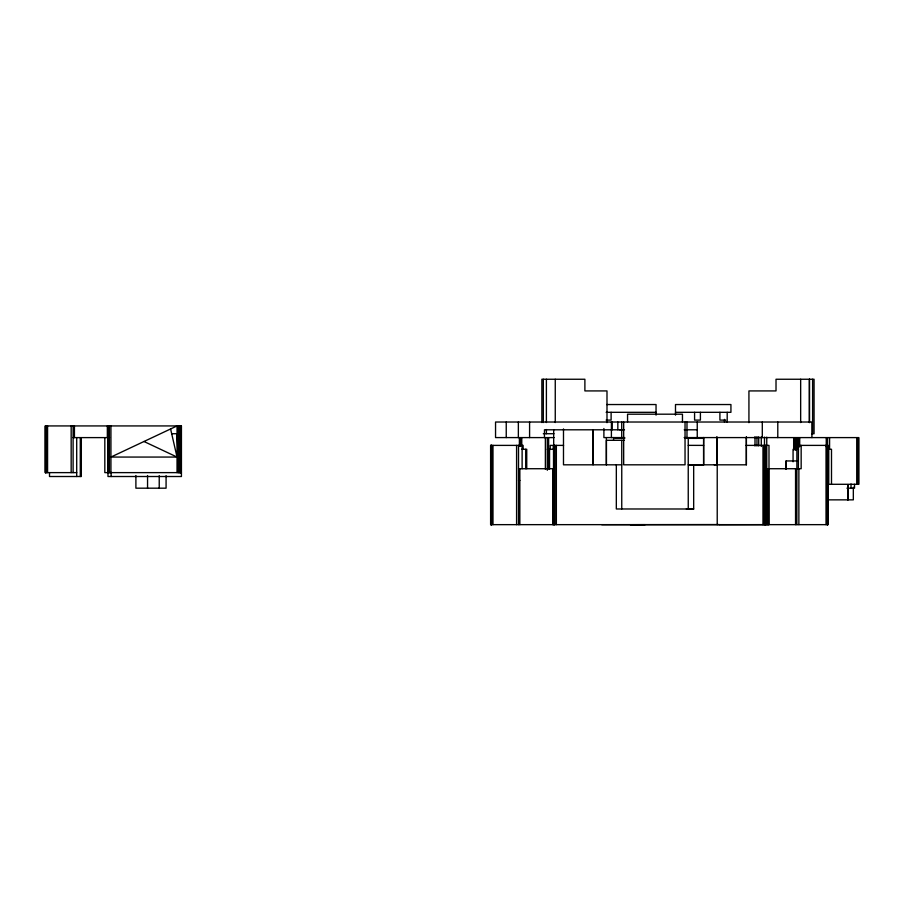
<?xml version="1.0" encoding="UTF-8"?>
<svg xmlns="http://www.w3.org/2000/svg" width="904" height="904" viewBox="0 0 904 904"><rect width="100%" height="100%" fill="white"/><g stroke="black" fill="none" stroke-linecap="round" stroke-linejoin="round"><path stroke-width="1.36" d="M506.24 437.581L506.24 422.021M518.354 437.581L518.354 422.021M529.586 437.581L529.586 422.021M606.381 437.581L606.381 464.814L606.381 440.304L624.325 440.304M616.336 464.814L616.325 508.975L693.673 508.997L693.673 464.837L688.238 464.814L688.26 438.327L696.961 438.361M621.749 508.975L621.76 440.304M693.673 464.837L703.628 464.814L703.64 437.479M716.883 464.814L716.883 436.801L716.895 464.814L715.889 464.814M601.736 524.682L719.256 524.58M688.249 508.975L688.238 464.814L746.365 464.814L746.354 436.801M688.26 445.356L703.606 445.389L703.64 438.361L685.435 438.338M703.606 445.389L703.628 464.814M719.358 524.749L766.038 524.648M684.622 429.773L686.983 429.762M611.398 429.796L612.155 429.796L612.177 422.021M630.359 524.682L645.173 524.648M606.731 404.54L656.044 404.54L656.044 415.139M606.132 412.314L656.044 412.314M675.491 412.314L730.929 412.314L730.929 404.54L675.491 404.54L675.491 415.139M606.132 420.1L611.115 420.1L611.115 412.314M725.754 420.1L719.912 420.1L719.912 412.314M624.494 429.796L544.457 429.796L544.457 437.581M684.215 429.796L697.244 429.796M171.692 433.717L178.167 433.717M543.304 433.717L553.994 433.717M811.668 433.717L814.063 433.717L814.063 379.251L776.016 379.251L776.016 390.923L748.93 390.923L748.93 422.676M73.111 437.604L109.52 437.604M554.107 437.604L495.55 437.581L495.55 422.021L811.916 422.021L811.916 437.581M624.766 437.581L603.895 437.581L603.895 428.507M684.17 437.581L858.8 437.604L858.8 484.295L828.753 484.295L828.753 449.277M624.766 438.361L615.138 438.361L615.138 437.581M563.565 445.389L550.231 445.389L550.231 449.503M746.049 445.389L768.988 445.389L769.01 524.648M796.842 445.389L828.109 445.389L828.109 524.648L490.612 524.648L490.612 445.389L523.122 445.389L523.122 449.277M521.608 449.277L526.738 449.277L526.738 468.724M547.304 449.277L554.288 449.277M798.526 449.277L793.068 449.277L793.068 461.786M827.239 449.277L831.499 449.277L831.499 484.295M798.413 460.95L785.983 460.95L785.983 469.334M621.76 464.814L563.486 464.814L563.497 428.925M518.523 468.724L553.779 468.724M765.665 468.724L801.159 468.724L801.159 445.389M76.704 472.622L45.2 472.622L45.2 425.931L181.433 425.931L181.433 476.51L107.983 476.51L107.983 437.604M181.433 472.622L104.819 472.622L104.819 437.604M518.523 480.397L519.845 480.397M846.935 488.183L854.517 488.183L854.517 484.295M827.126 499.856L853.331 499.856L853.331 487.279M714.205 464.814L715.007 464.814M686.328 508.975L693.673 508.997M619.409 429.762L621.715 429.796M143.985 441.491L177.037 457.062L170.596 428.959M177.037 433.717L178.167 457.062L110.932 457.062L177.037 425.931L177.037 472.622M858.45 437.604L858.45 484.295M858.258 437.604L858.258 484.295M858.077 437.604L858.077 484.295M857.851 437.604L857.851 484.295M856.732 437.604L856.732 484.295M851.014 484.013L851.014 488.183M848.054 484.567L848.054 499.856M847.794 484.567L847.794 499.856M829.578 437.604L829.578 449.277M827.759 445.389L827.759 524.648M827.555 437.604L827.567 524.648M827.375 445.389L827.375 524.648M827.16 445.389L827.16 524.648M826.256 437.604L826.256 446.689M826.03 445.389L826.03 524.648M812.617 379.251L812.617 433.717M809.521 379.251L809.521 422.541M809.34 379.251L809.34 422.541M800.661 379.251L800.661 422.541M799.712 437.604L799.712 446.689M799.204 437.604L799.204 446.689M798.853 437.604L798.853 446.689M798.876 468.724L798.876 524.648M798.447 437.604L798.368 468.724M797.983 437.604L797.983 446.689M797.464 437.604L797.464 446.689M796.899 437.604L796.853 524.648M796.3 437.604L796.3 449.966M795.667 437.604L795.667 449.966M795.554 468.724L795.554 524.648M795.011 437.604L795.011 449.966M793.667 437.604L793.667 449.966M786.231 460.95L786.231 469.334M777.79 422.021L777.79 437.581M768.513 468.724L768.513 524.648M768.163 468.724L768.163 524.648M767.756 468.724L767.756 524.648M767.281 468.724L767.281 524.648M766.75 437.174L766.773 524.648M766.208 445.389L766.208 524.648M765.609 445.389L765.609 524.648M764.976 445.389L764.976 524.648M764.479 437.174L764.479 445.604M764.321 445.389L764.321 524.648M762.976 445.389L762.976 524.648M762.298 422.021L762.298 437.581M761.281 436.847L761.281 446.429M758.716 436.722L758.716 446.011M756.976 436.632L756.976 446M754.998 436.632L754.998 446M746.365 437.208L746.365 464.814M727.2 412.314L727.2 422.202M724.511 419.377L724.511 422.202M717.222 464.859L717.222 524.648M700.408 412.314L700.408 420.1L694.577 420.1L694.577 412.314M697.244 422.021L697.244 437.581M686.983 422.021L686.983 437.581M685.04 422.021L685.04 464.814L623.67 464.814L623.67 422.021M682.463 422.021L682.463 414.19L627.557 414.19L627.557 422.021M621.715 422.021L621.715 437.581M617.827 422.021L617.827 429.796M613.556 437.547L613.579 440.304M611.42 422.021L611.398 437.581M606.991 422.676L606.991 390.923L584.888 390.923L584.888 379.251L541.869 379.251L541.869 422.541M556.356 445.389L556.356 524.648M555.259 379.251L555.259 422.541M554.807 445.389L554.807 524.648M554.457 445.389L554.457 524.648M554.118 445.389L554.118 524.648M553.677 429.829L553.813 524.648M553.53 445.389L553.53 524.648M553.395 445.389L553.395 449.277M552.751 468.724L552.751 524.648M549.542 449.277L549.542 468.995M548.626 437.604L548.683 468.995M547.304 437.604L547.304 470.283M546.4 379.251L546.4 422.541M546.4 429.524L546.4 433.717M545.372 437.604L545.372 469.187M543.304 379.251L543.304 422.541M525.71 449.277L525.71 468.724M522.116 445.389L522.116 468.724M521.766 437.604L521.766 445.841M520.478 437.604L520.478 445.841M520.229 437.604L520.229 445.841M520.015 445.841L520.015 437.604L519.823 445.841M519.845 468.724L519.845 524.648M519.676 437.604L519.676 445.841M519.393 437.604L519.393 445.841M518.523 445.389L518.523 524.648M516.591 445.389L516.591 524.648M492.985 445.389L492.985 524.648M491.697 445.389L491.697 524.648M491.448 445.389L491.448 524.648M491.109 445.389L491.234 524.648M491.041 445.389L491.041 524.648M490.883 445.389L490.883 524.648M181.286 425.931L181.286 472.622M181.094 425.931L181.094 472.622M180.845 425.931L180.845 472.622M180.517 425.931L180.517 472.622M180.145 425.931L180.145 472.622M179.715 425.931L179.715 472.622M179.229 425.931L179.229 472.622M178.721 425.931L178.721 472.622M178.167 425.931L178.167 472.622M166.076 475.673L166.076 488.183L135.894 488.183L135.894 475.538M159.228 475.673L159.228 488.183M147.555 475.538L147.555 488.183M111.135 472.34L111.113 476.51M110.932 425.931L110.932 472.622M109.395 425.931L109.395 472.622M109.045 425.931L109.045 472.622M108.706 425.931L108.706 472.622M108.401 425.931L108.401 472.622M108.118 425.931L108.118 472.622M107.339 425.931L107.339 437.604M81.326 437.604L81.326 476.51L49.505 476.51L49.505 472.622M80.298 437.604L80.298 476.51M76.704 437.604L76.704 476.51M74.433 425.931L74.433 437.604M73.111 425.931L73.111 472.622M71.167 425.931L71.167 472.622M47.573 425.931L47.573 472.622M46.285 425.931L46.285 472.622M46.036 425.931L46.036 472.622M45.81 425.931L45.81 472.622M45.629 425.931L45.629 472.622M45.471 425.931L45.471 472.622M593.092 429.796L593.092 464.814L593.08 429.796"/></g></svg>
